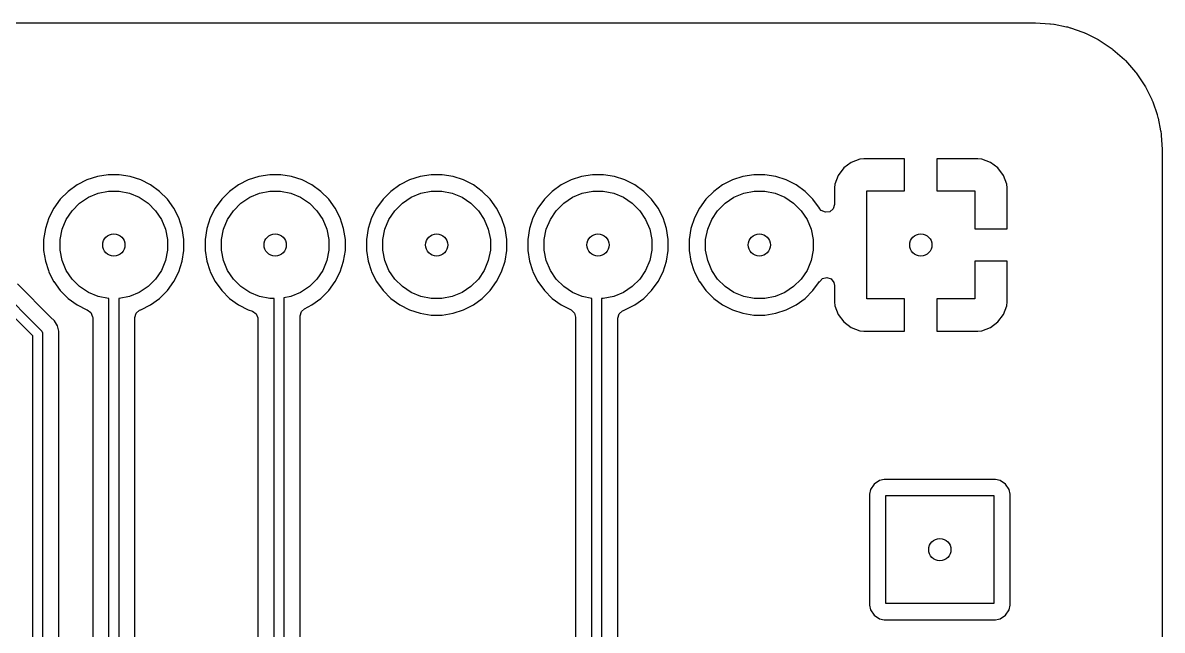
# Model space of a CAD drawing. Extents: x 2.09 to 4.51, y -4.8 to -2.93.
# Drawn here: x 3.802 to 4.508, y -3.31 to -2.933 of the extents above; entities that cross this region are included whole.
import ezdxf

# ---------------------------------------------------------------- set-up
doc = ezdxf.new("R2010")
doc.units = 0
doc.header["$MEASUREMENT"] = 0
doc.layers.add('BLACK', color=7, linetype='CONTINUOUS')

msp = doc.modelspace()

# ---------------------------------------------------------------- linework, layer by layer
at = {"layer": 'BLACK', "linetype": 'CONTINUOUS'}
for p, q in [((2.16552, -2.93309), (4.42897, -2.93309)), ((4.42897, -2.93309), (4.4293, -2.9331)), ((4.4293, -2.9331), (4.43825, -2.93369)), ((4.43825, -2.93369), (4.43863, -2.93373)), ((4.43863, -2.93373), (4.44065, -2.93402)), ((4.44065, -2.93402), (4.44091, -2.93406)), ((4.44091, -2.93406), (4.44865, -2.9356)), ((4.44865, -2.9356), (4.44908, -2.93571)), ((4.44908, -2.93571), (4.45074, -2.93619)), ((4.45074, -2.93619), (4.45093, -2.93626)), ((4.45093, -2.93626), (4.45874, -2.93891)), ((4.45874, -2.93891), (4.4592, -2.93909)), ((4.4592, -2.93909), (4.46011, -2.93951)), ((4.46011, -2.93951), (4.46024, -2.93957)), ((4.46024, -2.93957), (4.4682, -2.94349)), ((4.4682, -2.94349), (4.46876, -2.94382)), ((4.46876, -2.94382), (4.47679, -2.94918)), ((4.47679, -2.94918), (4.4773, -2.94957)), ((4.4773, -2.94957), (4.48455, -2.95593)), ((4.48455, -2.95593), (4.48501, -2.95639)), ((4.48501, -2.95639), (4.49137, -2.96364)), ((4.49137, -2.96364), (4.49177, -2.96416)), ((4.49177, -2.96416), (4.49713, -2.97218)), ((4.49713, -2.97218), (4.49745, -2.97274)), ((4.49745, -2.97274), (4.50138, -2.9807)), ((4.50138, -2.9807), (4.50144, -2.98083)), ((4.50144, -2.98083), (4.50185, -2.98174)), ((4.50185, -2.98174), (4.50204, -2.98221)), ((4.50204, -2.98221), (4.50469, -2.99001)), ((4.50469, -2.99001), (4.50475, -2.99021)), ((4.50475, -2.99021), (4.50524, -2.99187)), ((4.50524, -2.99187), (4.50534, -2.9923)), ((4.50534, -2.9923), (4.50688, -3.00003)), ((4.50688, -3.00003), (4.50693, -3.00029)), ((4.50693, -3.00029), (4.50722, -3.00232)), ((4.50722, -3.00232), (4.50726, -3.0027)), ((4.50726, -3.0027), (4.50784, -3.01165)), ((4.50784, -3.01165), (4.50785, -3.01197)), ((4.50785, -3.01197), (4.50785, -4.72425)), ((4.31512, -3.01967), (4.31052, -3.02311)), ((4.32051, -3.01766), (4.31512, -3.01967)), ((4.31512, -3.01967), (4.31512, -3.01967)), ((4.32289, -3.0174), (4.32051, -3.01766)), ((4.34827, -3.0174), (4.32289, -3.0174)), ((4.34827, -3.0374), (4.34827, -3.0174)), ((4.39365, -3.0174), (4.36827, -3.0174)), ((4.36827, -3.0174), (4.36827, -3.0374)), ((4.39603, -3.01766), (4.39365, -3.0174)), ((4.40142, -3.01967), (4.39603, -3.01766)), ((4.40602, -3.02311), (4.40142, -3.01967)), ((3.84808, -3.02845), (3.84158, -3.03057)), ((3.84809, -3.02845), (3.84808, -3.02845)), ((3.85485, -3.02738), (3.84809, -3.02845)), ((3.84809, -3.02845), (3.84809, -3.02845)), ((3.86169, -3.02738), (3.85485, -3.02738)), ((3.86845, -3.02845), (3.86169, -3.02738)), ((3.87496, -3.03057), (3.86845, -3.02845)), ((3.86845, -3.02845), (3.86845, -3.02845)), ((3.86845, -3.02845), (3.86845, -3.02845)), ((3.94808, -3.02845), (3.94158, -3.03057)), ((3.94809, -3.02845), (3.94808, -3.02845)), ((3.95485, -3.02738), (3.94809, -3.02845)), ((3.94809, -3.02845), (3.94809, -3.02845)), ((3.96169, -3.02738), (3.95485, -3.02738)), ((3.96845, -3.02845), (3.96169, -3.02738)), ((3.97496, -3.03057), (3.96845, -3.02845)), ((3.96845, -3.02845), (3.96845, -3.02845)), ((3.96845, -3.02845), (3.96845, -3.02845)), ((4.04808, -3.02845), (4.04158, -3.03057)), ((4.04809, -3.02845), (4.04808, -3.02845)), ((4.05485, -3.02738), (4.04809, -3.02845)), ((4.04809, -3.02845), (4.04809, -3.02845)), ((4.06169, -3.02738), (4.05485, -3.02738)), ((4.06845, -3.02845), (4.06169, -3.02738)), ((4.07496, -3.03057), (4.06845, -3.02845)), ((4.06845, -3.02845), (4.06845, -3.02845)), ((4.06845, -3.02845), (4.06845, -3.02845)), ((4.14808, -3.02845), (4.14158, -3.03057)), ((4.14809, -3.02845), (4.14808, -3.02845)), ((4.15485, -3.02738), (4.14809, -3.02845)), ((4.14809, -3.02845), (4.14809, -3.02845)), ((4.16169, -3.02738), (4.15485, -3.02738)), ((4.16845, -3.02845), (4.16169, -3.02738)), ((4.17496, -3.03057), (4.16845, -3.02845)), ((4.16845, -3.02845), (4.16845, -3.02845)), ((4.16845, -3.02845), (4.16845, -3.02845)), ((4.24808, -3.02845), (4.24158, -3.03057)), ((4.24809, -3.02845), (4.24808, -3.02845)), ((4.25485, -3.02738), (4.24809, -3.02845)), ((4.24809, -3.02845), (4.24809, -3.02845)), ((4.26169, -3.02738), (4.25485, -3.02738)), ((4.26845, -3.02845), (4.26169, -3.02738)), ((4.27496, -3.03057), (4.26845, -3.02845)), ((4.26845, -3.02845), (4.26845, -3.02845)), ((4.26845, -3.02845), (4.26845, -3.02845)), ((4.30707, -3.02772), (4.30506, -3.03311)), ((4.31052, -3.02311), (4.30707, -3.02772)), ((4.30707, -3.02772), (4.30707, -3.02772)), ((4.40947, -3.02772), (4.40602, -3.02311)), ((4.41148, -3.03311), (4.40947, -3.02772)), ((4.40947, -3.02772), (4.40947, -3.02772)), ((3.83548, -3.03368), (3.82994, -3.0377)), ((3.84158, -3.03057), (3.83548, -3.03368)), ((3.84158, -3.03057), (3.84158, -3.03057)), ((3.88106, -3.03368), (3.87496, -3.03057)), ((3.87496, -3.03057), (3.87496, -3.03057)), ((3.87496, -3.03057), (3.87496, -3.03057)), ((3.8866, -3.0377), (3.88106, -3.03368)), ((3.88106, -3.03368), (3.88106, -3.03368)), ((3.88106, -3.03368), (3.88106, -3.03368)), ((3.93548, -3.03368), (3.92994, -3.0377)), ((3.94158, -3.03057), (3.93548, -3.03368)), ((3.94158, -3.03057), (3.94158, -3.03057)), ((3.98106, -3.03368), (3.97496, -3.03057)), ((3.97496, -3.03057), (3.97496, -3.03057)), ((3.97496, -3.03057), (3.97496, -3.03057)), ((3.9866, -3.0377), (3.98106, -3.03368)), ((3.98106, -3.03368), (3.98106, -3.03368)), ((3.98106, -3.03368), (3.98106, -3.03368)), ((4.03548, -3.03368), (4.02994, -3.0377)), ((4.04158, -3.03057), (4.03548, -3.03368)), ((4.04158, -3.03057), (4.04158, -3.03057)), ((4.08106, -3.03368), (4.07496, -3.03057)), ((4.07496, -3.03057), (4.07496, -3.03057)), ((4.07496, -3.03057), (4.07496, -3.03057)), ((4.0866, -3.0377), (4.08106, -3.03368)), ((4.08106, -3.03368), (4.08106, -3.03368)), ((4.08106, -3.03368), (4.08106, -3.03368)), ((4.13548, -3.03368), (4.12994, -3.0377)), ((4.14158, -3.03057), (4.13548, -3.03368)), ((4.14158, -3.03057), (4.14158, -3.03057)), ((4.18106, -3.03368), (4.17496, -3.03057)), ((4.17496, -3.03057), (4.17496, -3.03057)), ((4.17496, -3.03057), (4.17496, -3.03057)), ((4.1866, -3.0377), (4.18106, -3.03368)), ((4.18106, -3.03368), (4.18106, -3.03368)), ((4.18106, -3.03368), (4.18106, -3.03368)), ((4.23548, -3.03368), (4.22994, -3.0377)), ((4.24158, -3.03057), (4.23548, -3.03368)), ((4.24158, -3.03057), (4.24158, -3.03057)), ((4.28106, -3.03368), (4.27496, -3.03057)), ((4.27496, -3.03057), (4.27496, -3.03057)), ((4.27496, -3.03057), (4.27496, -3.03057)), ((4.2866, -3.0377), (4.28106, -3.03368)), ((4.28106, -3.03368), (4.28106, -3.03368)), ((4.28106, -3.03368), (4.28106, -3.03368)), ((4.30506, -3.03311), (4.3048, -3.03549)), ((4.3048, -3.03549), (4.3048, -3.04575)), ((4.41173, -3.03549), (4.41148, -3.03311)), ((4.41173, -3.06087), (4.41173, -3.03549)), ((4.41173, -3.03549), (4.41173, -3.03549)), ((3.8251, -3.04254), (3.82108, -3.04808)), ((3.82994, -3.0377), (3.8251, -3.04254)), ((3.83704, -3.045), (3.84249, -3.04135)), ((3.84249, -3.04135), (3.84855, -3.03884)), ((3.84855, -3.03884), (3.85499, -3.03756)), ((3.85499, -3.03756), (3.86155, -3.03756)), ((3.86155, -3.03756), (3.86798, -3.03884)), ((3.86798, -3.03884), (3.87404, -3.04135)), ((3.87404, -3.04135), (3.8795, -3.045)), ((3.89144, -3.04254), (3.8866, -3.0377)), ((3.89546, -3.04808), (3.89144, -3.04254)), ((3.89144, -3.04254), (3.89144, -3.04254)), ((3.9251, -3.04254), (3.92108, -3.04808)), ((3.92994, -3.0377), (3.9251, -3.04254)), ((3.93704, -3.045), (3.94249, -3.04135)), ((3.94249, -3.04135), (3.94855, -3.03884)), ((3.94855, -3.03884), (3.95499, -3.03756)), ((3.95499, -3.03756), (3.96155, -3.03756)), ((3.96155, -3.03756), (3.96798, -3.03884)), ((3.96798, -3.03884), (3.97404, -3.04135)), ((3.97404, -3.04135), (3.9795, -3.045)), ((3.99144, -3.04254), (3.9866, -3.0377)), ((3.99546, -3.04808), (3.99144, -3.04254)), ((3.99144, -3.04254), (3.99144, -3.04254)), ((4.0251, -3.04254), (4.02108, -3.04808)), ((4.02994, -3.0377), (4.0251, -3.04254)), ((4.03704, -3.045), (4.04249, -3.04135)), ((4.04249, -3.04135), (4.04855, -3.03884)), ((4.04855, -3.03884), (4.05499, -3.03756)), ((4.05499, -3.03756), (4.06155, -3.03756)), ((4.06155, -3.03756), (4.06798, -3.03884)), ((4.06798, -3.03884), (4.07404, -3.04135)), ((4.07404, -3.04135), (4.0795, -3.045)), ((4.09144, -3.04254), (4.0866, -3.0377)), ((4.09546, -3.04808), (4.09144, -3.04254)), ((4.09144, -3.04254), (4.09144, -3.04254)), ((4.1251, -3.04254), (4.12108, -3.04808)), ((4.12994, -3.0377), (4.1251, -3.04254)), ((4.13704, -3.045), (4.14249, -3.04135)), ((4.14249, -3.04135), (4.14855, -3.03884)), ((4.14855, -3.03884), (4.15499, -3.03756)), ((4.15499, -3.03756), (4.16155, -3.03756)), ((4.16155, -3.03756), (4.16798, -3.03884)), ((4.16798, -3.03884), (4.17404, -3.04135)), ((4.17404, -3.04135), (4.1795, -3.045)), ((4.19144, -3.04254), (4.1866, -3.0377)), ((4.19546, -3.04808), (4.19144, -3.04254)), ((4.19144, -3.04254), (4.19144, -3.04254)), ((4.2251, -3.04254), (4.22108, -3.04808)), ((4.22994, -3.0377), (4.2251, -3.04254)), ((4.23704, -3.045), (4.24249, -3.04135)), ((4.24249, -3.04135), (4.24855, -3.03884)), ((4.24855, -3.03884), (4.25499, -3.03756)), ((4.25499, -3.03756), (4.26155, -3.03756)), ((4.26155, -3.03756), (4.26798, -3.03884)), ((4.26798, -3.03884), (4.27404, -3.04135)), ((4.27404, -3.04135), (4.2795, -3.045)), ((4.29144, -3.04254), (4.2866, -3.0377)), ((4.29546, -3.04808), (4.29144, -3.04254)), ((4.3248, -3.10433), (4.3248, -3.0374)), ((4.3248, -3.0374), (4.34827, -3.0374)), ((4.36827, -3.0374), (4.39173, -3.0374)), ((4.39173, -3.0374), (4.39173, -3.06087)), ((3.82108, -3.04808), (3.81797, -3.05417)), ((3.82875, -3.05509), (3.8324, -3.04964)), ((3.8324, -3.04964), (3.83704, -3.045)), ((3.8795, -3.045), (3.88414, -3.04964)), ((3.88414, -3.04964), (3.88778, -3.05509)), ((3.89857, -3.05417), (3.89546, -3.04808)), ((3.92108, -3.04808), (3.91797, -3.05417)), ((3.92875, -3.05509), (3.9324, -3.04964)), ((3.9324, -3.04964), (3.93704, -3.045)), ((3.9795, -3.045), (3.98414, -3.04964)), ((3.98414, -3.04964), (3.98778, -3.05509)), ((3.99857, -3.05417), (3.99546, -3.04808)), ((4.02108, -3.04808), (4.01797, -3.05417)), ((4.02875, -3.05509), (4.0324, -3.04964)), ((4.0324, -3.04964), (4.03704, -3.045)), ((4.0795, -3.045), (4.08414, -3.04964)), ((4.08414, -3.04964), (4.08778, -3.05509)), ((4.09857, -3.05417), (4.09546, -3.04808)), ((4.12108, -3.04808), (4.11797, -3.05417)), ((4.12875, -3.05509), (4.1324, -3.04964)), ((4.1324, -3.04964), (4.13704, -3.045)), ((4.1795, -3.045), (4.18414, -3.04964)), ((4.18414, -3.04964), (4.18778, -3.05509)), ((4.19857, -3.05417), (4.19546, -3.04808)), ((4.22108, -3.04808), (4.21797, -3.05417)), ((4.22875, -3.05509), (4.2324, -3.04964)), ((4.2324, -3.04964), (4.23704, -3.045)), ((4.2795, -3.045), (4.28414, -3.04964)), ((4.28414, -3.04964), (4.28778, -3.05509)), ((4.29556, -3.04824), (4.29546, -3.04808)), ((4.29559, -3.04822), (4.29556, -3.04824)), ((4.29659, -3.0495), (4.29559, -3.04822)), ((4.29914, -3.05066), (4.29659, -3.0495)), ((4.30402, -3.04843), (4.3019, -3.05026)), ((4.3048, -3.04575), (4.30402, -3.04843)), ((3.81797, -3.05417), (3.81585, -3.06068)), ((3.81797, -3.05417), (3.81797, -3.05417)), ((3.82624, -3.06115), (3.82875, -3.05509)), ((3.88778, -3.05509), (3.89029, -3.06115)), ((3.90068, -3.06068), (3.89857, -3.05417)), ((3.91797, -3.05417), (3.91585, -3.06068)), ((3.91797, -3.05417), (3.91797, -3.05417)), ((3.92624, -3.06115), (3.92875, -3.05509)), ((3.98778, -3.05509), (3.99029, -3.06115)), ((4.00068, -3.06068), (3.99857, -3.05417)), ((4.01797, -3.05417), (4.01585, -3.06068)), ((4.01797, -3.05417), (4.01797, -3.05417)), ((4.02624, -3.06115), (4.02875, -3.05509)), ((4.08778, -3.05509), (4.09029, -3.06115)), ((4.10068, -3.06068), (4.09857, -3.05417)), ((4.11797, -3.05417), (4.11585, -3.06068)), ((4.11797, -3.05417), (4.11797, -3.05417)), ((4.12624, -3.06115), (4.12875, -3.05509)), ((4.18778, -3.05509), (4.19029, -3.06115)), ((4.20068, -3.06068), (4.19857, -3.05417)), ((4.21797, -3.05417), (4.21585, -3.06068)), ((4.21797, -3.05417), (4.21797, -3.05417)), ((4.22624, -3.06115), (4.22875, -3.05509)), ((4.28778, -3.05509), (4.29029, -3.06115)), ((4.3019, -3.05026), (4.29914, -3.05066)), ((3.81585, -3.06068), (3.81478, -3.06744)), ((3.81585, -3.06068), (3.81585, -3.06068)), ((3.81585, -3.06068), (3.81585, -3.06068)), ((3.82496, -3.06759), (3.82624, -3.06115)), ((3.89029, -3.06115), (3.89157, -3.06759)), ((3.90175, -3.06744), (3.90068, -3.06068)), ((3.91585, -3.06068), (3.91478, -3.06744)), ((3.91585, -3.06068), (3.91585, -3.06068)), ((3.91585, -3.06068), (3.91585, -3.06068)), ((3.92496, -3.06759), (3.92624, -3.06115)), ((3.99029, -3.06115), (3.99157, -3.06759)), ((4.00175, -3.06744), (4.00068, -3.06068)), ((4.01585, -3.06068), (4.01478, -3.06744)), ((4.01585, -3.06068), (4.01585, -3.06068)), ((4.01585, -3.06068), (4.01585, -3.06068)), ((4.02496, -3.06759), (4.02624, -3.06115)), ((4.09029, -3.06115), (4.09157, -3.06759)), ((4.10175, -3.06744), (4.10068, -3.06068)), ((4.11585, -3.06068), (4.11478, -3.06744)), ((4.11585, -3.06068), (4.11585, -3.06068)), ((4.11585, -3.06068), (4.11585, -3.06068)), ((4.12496, -3.06759), (4.12624, -3.06115)), ((4.19029, -3.06115), (4.19157, -3.06759)), ((4.20175, -3.06744), (4.20068, -3.06068)), ((4.21585, -3.06068), (4.21478, -3.06744)), ((4.21585, -3.06068), (4.21585, -3.06068)), ((4.21585, -3.06068), (4.21585, -3.06068)), ((4.22496, -3.06759), (4.22624, -3.06115)), ((4.29029, -3.06115), (4.29157, -3.06759)), ((4.39173, -3.06087), (4.41173, -3.06087)), ((3.81478, -3.06744), (3.81478, -3.07429)), ((3.82496, -3.07415), (3.82496, -3.06759)), ((3.89157, -3.06759), (3.89157, -3.07415)), ((3.90175, -3.07429), (3.90175, -3.06744)), ((3.91478, -3.06744), (3.91478, -3.07429)), ((3.92496, -3.07415), (3.92496, -3.06759)), ((3.99157, -3.06759), (3.99157, -3.07415)), ((4.00175, -3.07429), (4.00175, -3.06744)), ((4.01478, -3.06744), (4.01478, -3.07429)), ((4.02496, -3.07415), (4.02496, -3.06759)), ((4.09157, -3.06759), (4.09157, -3.07415)), ((4.10175, -3.07429), (4.10175, -3.06744)), ((4.11478, -3.06744), (4.11478, -3.07429)), ((4.12496, -3.07415), (4.12496, -3.06759)), ((4.19157, -3.06759), (4.19157, -3.07415)), ((4.20175, -3.07429), (4.20175, -3.06744)), ((4.21478, -3.06744), (4.21478, -3.07429)), ((4.22496, -3.07415), (4.22496, -3.06759)), ((4.29157, -3.06759), (4.29157, -3.07415)), ((3.81478, -3.07429), (3.81585, -3.08105)), ((3.82624, -3.08058), (3.82496, -3.07415)), ((3.89157, -3.07415), (3.89029, -3.08058)), ((3.90068, -3.08105), (3.90175, -3.07429)), ((3.91478, -3.07429), (3.91585, -3.08105)), ((3.92624, -3.08058), (3.92496, -3.07415)), ((3.99157, -3.07415), (3.99029, -3.08058)), ((4.00068, -3.08105), (4.00175, -3.07429)), ((4.01478, -3.07429), (4.01585, -3.08105)), ((4.02624, -3.08058), (4.02496, -3.07415)), ((4.09157, -3.07415), (4.09029, -3.08058)), ((4.10068, -3.08105), (4.10175, -3.07429)), ((4.11478, -3.07429), (4.11585, -3.08105)), ((4.12624, -3.08058), (4.12496, -3.07415)), ((4.19157, -3.07415), (4.19029, -3.08058)), ((4.20068, -3.08105), (4.20175, -3.07429)), ((4.21478, -3.07429), (4.21585, -3.08105)), ((4.22624, -3.08058), (4.22496, -3.07415)), ((4.29157, -3.07415), (4.29029, -3.08058)), ((3.81585, -3.08105), (3.81585, -3.08105)), ((3.81585, -3.08105), (3.81771, -3.08675)), ((3.82875, -3.08664), (3.82624, -3.08058)), ((3.89029, -3.08058), (3.88778, -3.08664)), ((3.89857, -3.08756), (3.90068, -3.08105)), ((3.91585, -3.08105), (3.91585, -3.08105)), ((3.91585, -3.08105), (3.91771, -3.08675)), ((3.92875, -3.08664), (3.92624, -3.08058)), ((3.99029, -3.08058), (3.98778, -3.08664)), ((3.99857, -3.08756), (4.00068, -3.08105)), ((4.01585, -3.08105), (4.01585, -3.08105)), ((4.01585, -3.08105), (4.01771, -3.08675)), ((4.02875, -3.08664), (4.02624, -3.08058)), ((4.09029, -3.08058), (4.08778, -3.08664)), ((4.09857, -3.08756), (4.10068, -3.08105)), ((4.11585, -3.08105), (4.11585, -3.08105)), ((4.11585, -3.08105), (4.11771, -3.08675)), ((4.12875, -3.08664), (4.12624, -3.08058)), ((4.19029, -3.08058), (4.18778, -3.08664)), ((4.19857, -3.08756), (4.20068, -3.08105)), ((4.21585, -3.08105), (4.21585, -3.08105)), ((4.21585, -3.08105), (4.21771, -3.08675)), ((4.22875, -3.08664), (4.22624, -3.08058)), ((4.29029, -3.08058), (4.28778, -3.08664)), ((4.41173, -3.08087), (4.39173, -3.08087)), ((4.39173, -3.08087), (4.39173, -3.10433)), ((4.41173, -3.10624), (4.41173, -3.08087)), ((3.81771, -3.08675), (3.81797, -3.08756)), ((3.81797, -3.08756), (3.82099, -3.09349)), ((3.8324, -3.0921), (3.82875, -3.08664)), ((3.83704, -3.09673), (3.8324, -3.0921)), ((3.88414, -3.0921), (3.8795, -3.09673)), ((3.88778, -3.08664), (3.88414, -3.0921)), ((3.89546, -3.09366), (3.89857, -3.08756)), ((3.91771, -3.08675), (3.91797, -3.08756)), ((3.91797, -3.08756), (3.92099, -3.09349)), ((3.9324, -3.0921), (3.92875, -3.08664)), ((3.93704, -3.09673), (3.9324, -3.0921)), ((3.98414, -3.0921), (3.9795, -3.09673)), ((3.98778, -3.08664), (3.98414, -3.0921)), ((3.99546, -3.09366), (3.99857, -3.08756)), ((4.01771, -3.08675), (4.01797, -3.08756)), ((4.01797, -3.08756), (4.02099, -3.09349)), ((4.0324, -3.0921), (4.02875, -3.08664)), ((4.03704, -3.09673), (4.0324, -3.0921)), ((4.08414, -3.0921), (4.0795, -3.09673)), ((4.08778, -3.08664), (4.08414, -3.0921)), ((4.09546, -3.09366), (4.09857, -3.08756)), ((4.11771, -3.08675), (4.11797, -3.08756)), ((4.11797, -3.08756), (4.12099, -3.09349)), ((4.1324, -3.0921), (4.12875, -3.08664)), ((4.13704, -3.09673), (4.1324, -3.0921)), ((4.18414, -3.0921), (4.1795, -3.09673)), ((4.18778, -3.08664), (4.18414, -3.0921)), ((4.19546, -3.09366), (4.19857, -3.08756)), ((4.21771, -3.08675), (4.21797, -3.08756)), ((4.21797, -3.08756), (4.22099, -3.09349)), ((4.2324, -3.0921), (4.22875, -3.08664)), ((4.23704, -3.09673), (4.2324, -3.0921)), ((4.28414, -3.0921), (4.2795, -3.09673)), ((4.28778, -3.08664), (4.28414, -3.0921)), ((4.29562, -3.09352), (4.29734, -3.0917)), ((4.29734, -3.0917), (4.30005, -3.09102)), ((4.30005, -3.09102), (4.3027, -3.09193)), ((4.3027, -3.09193), (4.30444, -3.09411)), ((3.80805, -3.12733), (3.77828, -3.09755)), ((3.78279, -3.09344), (3.81326, -3.12391)), ((3.81913, -3.1156), (3.79859, -3.09506)), ((3.82099, -3.09349), (3.82108, -3.09366)), ((3.82108, -3.09366), (3.8251, -3.09919)), ((3.8251, -3.09919), (3.82994, -3.10403)), ((3.84249, -3.10038), (3.83704, -3.09673)), ((3.8795, -3.09673), (3.87404, -3.10038)), ((3.8866, -3.10403), (3.89144, -3.09919)), ((3.89144, -3.09919), (3.89546, -3.09366)), ((3.92099, -3.09349), (3.92108, -3.09366)), ((3.92108, -3.09366), (3.9251, -3.09919)), ((3.9251, -3.09919), (3.92994, -3.10403)), ((3.94249, -3.10038), (3.93704, -3.09673)), ((3.9795, -3.09673), (3.97404, -3.10038)), ((3.9866, -3.10403), (3.99144, -3.09919)), ((3.99144, -3.09919), (3.99546, -3.09366)), ((4.02099, -3.09349), (4.02108, -3.09366)), ((4.02108, -3.09366), (4.0251, -3.09919)), ((4.0251, -3.09919), (4.02994, -3.10403)), ((4.04249, -3.10038), (4.03704, -3.09673)), ((4.0795, -3.09673), (4.07404, -3.10038)), ((4.0866, -3.10403), (4.09144, -3.09919)), ((4.09144, -3.09919), (4.09546, -3.09366)), ((4.12099, -3.09349), (4.12108, -3.09366)), ((4.12108, -3.09366), (4.1251, -3.09919)), ((4.1251, -3.09919), (4.12994, -3.10403)), ((4.14249, -3.10038), (4.13704, -3.09673)), ((4.1795, -3.09673), (4.17404, -3.10038)), ((4.1866, -3.10403), (4.19144, -3.09919)), ((4.19144, -3.09919), (4.19546, -3.09366)), ((4.22099, -3.09349), (4.22108, -3.09366)), ((4.22108, -3.09366), (4.2251, -3.09919)), ((4.2251, -3.09919), (4.22994, -3.10403)), ((4.24249, -3.10038), (4.23704, -3.09673)), ((4.2795, -3.09673), (4.27404, -3.10038)), ((4.2866, -3.10403), (4.29144, -3.09919)), ((4.29144, -3.09919), (4.29546, -3.09366)), ((4.29546, -3.09366), (4.29556, -3.09349)), ((4.29546, -3.09366), (4.29546, -3.09366)), ((4.29556, -3.09349), (4.29562, -3.09352)), ((4.30444, -3.09411), (4.3048, -3.09598)), ((4.3048, -3.09598), (4.3048, -3.10624)), ((3.82994, -3.10403), (3.82994, -3.10403)), ((3.82994, -3.10403), (3.83548, -3.10806)), ((3.84855, -3.10289), (3.84249, -3.10038)), ((3.85499, -3.10417), (3.84855, -3.10289)), ((3.85522, -3.10417), (3.85499, -3.10417)), ((3.85522, -3.69559), (3.85522, -3.10417)), ((3.86155, -3.10417), (3.86132, -3.10417)), ((3.86132, -3.10417), (3.86132, -3.69685)), ((3.86798, -3.10289), (3.86155, -3.10417)), ((3.87404, -3.10038), (3.86798, -3.10289)), ((3.88106, -3.10806), (3.8866, -3.10403)), ((3.92994, -3.10403), (3.92994, -3.10403)), ((3.92994, -3.10403), (3.93548, -3.10806)), ((3.94855, -3.10289), (3.94249, -3.10038)), ((3.95499, -3.10417), (3.94855, -3.10289)), ((3.95758, -3.10417), (3.95499, -3.10417)), ((3.95758, -3.62472), (3.95758, -3.10417)), ((3.96798, -3.10289), (3.96368, -3.10375)), ((3.96368, -3.10375), (3.96368, -3.62598)), ((3.97404, -3.10038), (3.96798, -3.10289)), ((3.98106, -3.10806), (3.9866, -3.10403)), ((4.02994, -3.10403), (4.02994, -3.10403)), ((4.02994, -3.10403), (4.03548, -3.10806)), ((4.04855, -3.10289), (4.04249, -3.10038)), ((4.05499, -3.10417), (4.04855, -3.10289)), ((4.06155, -3.10417), (4.05499, -3.10417)), ((4.06798, -3.10289), (4.06155, -3.10417)), ((4.07404, -3.10038), (4.06798, -3.10289)), ((4.08106, -3.10806), (4.0866, -3.10403)), ((4.12994, -3.10403), (4.12994, -3.10403)), ((4.12994, -3.10403), (4.13548, -3.10806)), ((4.14855, -3.10289), (4.14249, -3.10038)), ((4.15443, -3.10406), (4.14855, -3.10289)), ((4.15443, -3.45937), (4.15443, -3.10406)), ((4.16155, -3.10417), (4.16053, -3.10417)), ((4.16053, -3.10417), (4.16053, -3.46063)), ((4.16798, -3.10289), (4.16155, -3.10417)), ((4.17404, -3.10038), (4.16798, -3.10289)), ((4.18106, -3.10806), (4.1866, -3.10403)), ((4.22994, -3.10403), (4.22994, -3.10403)), ((4.22994, -3.10403), (4.23548, -3.10806)), ((4.24855, -3.10289), (4.24249, -3.10038)), ((4.25499, -3.10417), (4.24855, -3.10289)), ((4.26155, -3.10417), (4.25499, -3.10417)), ((4.26798, -3.10289), (4.26155, -3.10417)), ((4.27404, -3.10038), (4.26798, -3.10289)), ((4.28106, -3.10806), (4.2866, -3.10403)), ((4.3048, -3.10624), (4.30506, -3.10863)), ((4.34827, -3.10433), (4.3248, -3.10433)), ((4.34827, -3.12433), (4.34827, -3.10433)), ((4.39173, -3.10433), (4.36827, -3.10433)), ((4.36827, -3.10433), (4.36827, -3.12433)), ((4.41148, -3.10863), (4.41173, -3.10624)), ((4.41173, -3.10624), (4.41173, -3.10624)), ((3.83548, -3.10806), (3.84158, -3.11116)), ((3.84158, -3.11116), (3.84177, -3.11123)), ((3.84177, -3.11123), (3.84408, -3.1128)), ((3.84408, -3.1128), (3.84516, -3.11538)), ((3.87134, -3.11595), (3.87213, -3.11326)), ((3.87213, -3.11326), (3.87424, -3.11143)), ((3.87424, -3.11143), (3.87477, -3.11123)), ((3.87477, -3.11123), (3.87496, -3.11116)), ((3.87496, -3.11116), (3.88106, -3.10806)), ((3.93548, -3.10806), (3.94158, -3.11116)), ((3.94158, -3.11116), (3.94413, -3.11199)), ((3.94413, -3.11199), (3.94644, -3.11357)), ((3.9737, -3.11485), (3.97449, -3.11216)), ((3.97449, -3.11216), (3.97641, -3.11043)), ((3.97641, -3.11043), (3.98106, -3.10806)), ((4.03548, -3.10806), (4.04158, -3.11116)), ((4.04158, -3.11116), (4.04809, -3.11328)), ((4.04809, -3.11328), (4.05485, -3.11435)), ((4.06169, -3.11435), (4.06845, -3.11328)), ((4.06845, -3.11328), (4.07496, -3.11116)), ((4.07496, -3.11116), (4.08106, -3.10806)), ((4.13548, -3.10806), (4.14158, -3.11116)), ((4.14158, -3.11116), (4.14158, -3.11116)), ((4.14158, -3.11116), (4.1417, -3.11123)), ((4.1417, -3.11123), (4.14373, -3.11315)), ((4.14373, -3.11315), (4.14441, -3.11565)), ((4.17134, -3.11352), (4.17345, -3.11169)), ((4.17345, -3.11169), (4.17398, -3.11148)), ((4.17398, -3.11148), (4.17496, -3.11116)), ((4.17496, -3.11116), (4.18106, -3.10806)), ((4.17496, -3.11116), (4.17496, -3.11116)), ((4.17496, -3.11116), (4.17496, -3.11116)), ((4.23548, -3.10806), (4.24158, -3.11116)), ((4.24158, -3.11116), (4.24809, -3.11328)), ((4.24809, -3.11328), (4.25485, -3.11435)), ((4.26169, -3.11435), (4.26845, -3.11328)), ((4.26845, -3.11328), (4.27496, -3.11116)), ((4.27496, -3.11116), (4.28106, -3.10806)), ((4.30506, -3.10863), (4.30707, -3.11401)), ((4.40947, -3.11401), (4.41148, -3.10863)), ((3.82156, -3.11804), (3.81913, -3.1156)), ((3.82328, -3.12102), (3.82156, -3.11804)), ((3.84516, -3.11538), (3.8452, -3.11595)), ((3.8452, -3.11595), (3.8452, -3.68938)), ((3.87134, -3.68481), (3.87134, -3.11595)), ((3.94644, -3.11357), (3.94753, -3.11615)), ((3.94753, -3.11615), (3.94756, -3.11671)), ((3.94756, -3.11671), (3.94756, -3.61852)), ((3.9737, -3.61395), (3.9737, -3.11485)), ((4.05485, -3.11435), (4.05485, -3.11435)), ((4.05485, -3.11435), (4.06169, -3.11435)), ((4.06169, -3.11435), (4.06169, -3.11435)), ((4.14441, -3.11565), (4.14441, -3.45316)), ((4.17055, -3.1162), (4.17134, -3.11352)), ((4.17055, -3.22539), (4.17055, -3.1162)), ((4.25485, -3.11435), (4.25485, -3.11435)), ((4.25485, -3.11435), (4.26169, -3.11435)), ((4.26169, -3.11435), (4.26169, -3.11435)), ((4.30707, -3.11401), (4.30707, -3.11401)), ((4.30707, -3.11401), (4.31052, -3.11862)), ((4.31052, -3.11862), (4.31512, -3.12206)), ((4.40142, -3.12206), (4.40602, -3.11862)), ((4.40602, -3.11862), (4.40947, -3.11401)), ((4.40947, -3.11401), (4.40947, -3.11401)), ((3.80805, -3.67201), (3.80805, -3.12733)), ((3.81326, -3.12391), (3.81364, -3.12437)), ((3.81364, -3.12437), (3.81364, -3.12437)), ((3.81364, -3.12437), (3.81409, -3.12547)), ((3.81409, -3.12547), (3.81415, -3.12606)), ((3.81415, -3.12606), (3.81415, -3.67201)), ((3.82417, -3.12433), (3.82328, -3.12102)), ((3.82417, -3.12434), (3.82417, -3.12433)), ((3.82417, -3.66447), (3.82417, -3.12434)), ((4.31512, -3.12206), (4.32051, -3.12407)), ((4.32051, -3.12407), (4.32289, -3.12433)), ((4.32289, -3.12433), (4.32289, -3.12433)), ((4.32289, -3.12433), (4.34827, -3.12433)), ((4.36827, -3.12433), (4.39365, -3.12433)), ((4.39365, -3.12433), (4.39603, -3.12407)), ((4.39365, -3.12433), (4.39365, -3.12433)), ((4.39603, -3.12407), (4.40142, -3.12206)), ((4.40142, -3.12206), (4.40142, -3.12206)), ((4.32939, -3.21915), (4.32718, -3.22247)), ((4.3327, -3.21694), (4.32939, -3.21915)), ((4.33563, -3.21636), (4.3327, -3.21694)), ((4.40453, -3.21636), (4.33563, -3.21636)), ((4.33563, -3.21636), (4.33563, -3.21636)), ((4.40745, -3.21694), (4.40453, -3.21636)), ((4.41077, -3.21915), (4.40745, -3.21694)), ((4.41298, -3.22247), (4.41077, -3.21915)), ((4.17055, -3.46235), (4.17055, -3.22539)), ((4.32718, -3.22247), (4.32659, -3.22539)), ((4.32659, -3.22539), (4.32659, -3.29429)), ((4.41356, -3.22539), (4.41298, -3.22247)), ((4.41356, -3.29429), (4.41356, -3.22539)), ((4.41356, -3.22539), (4.41356, -3.22539)), ((4.41356, -3.22539), (4.41356, -3.22539)), ((4.33661, -3.29331), (4.33661, -3.22638)), ((4.33661, -3.22638), (4.40354, -3.22638)), ((4.40354, -3.22638), (4.40354, -3.29331)), ((4.32659, -3.29429), (4.32659, -3.29429)), ((4.32659, -3.29429), (4.32718, -3.29722)), ((4.40354, -3.29331), (4.33661, -3.29331)), ((4.41298, -3.29722), (4.41356, -3.29429)), ((4.32718, -3.29722), (4.32939, -3.30053)), ((4.32939, -3.30053), (4.3327, -3.30275)), ((4.3327, -3.30275), (4.3327, -3.30275)), ((4.3327, -3.30275), (4.33563, -3.30333)), ((4.33563, -3.30333), (4.40453, -3.30333)), ((4.40453, -3.30333), (4.40647, -3.30294)), ((4.40453, -3.30333), (4.40453, -3.30333)), ((4.40453, -3.30333), (4.40453, -3.30333)), ((4.40647, -3.30294), (4.40745, -3.30275)), ((4.40745, -3.30275), (4.41077, -3.30053)), ((4.41077, -3.30053), (4.41298, -3.29722))]:
    msp.add_line(p, q, dxfattribs=at)
at = {"layer": 'BLACK'}
for centre in [(3.85827, -3.07087), (3.95827, -3.07087), (4.05827, -3.07087), (4.15827, -3.07087), (4.25827, -3.07087), (4.35827, -3.07087), (4.37008, -3.25984)]:
    msp.add_circle(centre, 0.00689, dxfattribs=at)
at = {"layer": 'WHITE'}
for centre in [(3.85827, -3.07087), (3.95827, -3.07087), (4.05827, -3.07087), (4.15827, -3.07087), (4.25827, -3.07087), (4.35827, -3.07087), (4.37008, -3.25984)]:
    msp.add_circle(centre, 0.00689, dxfattribs=at)

doc.saveas('drawing.dxf')
